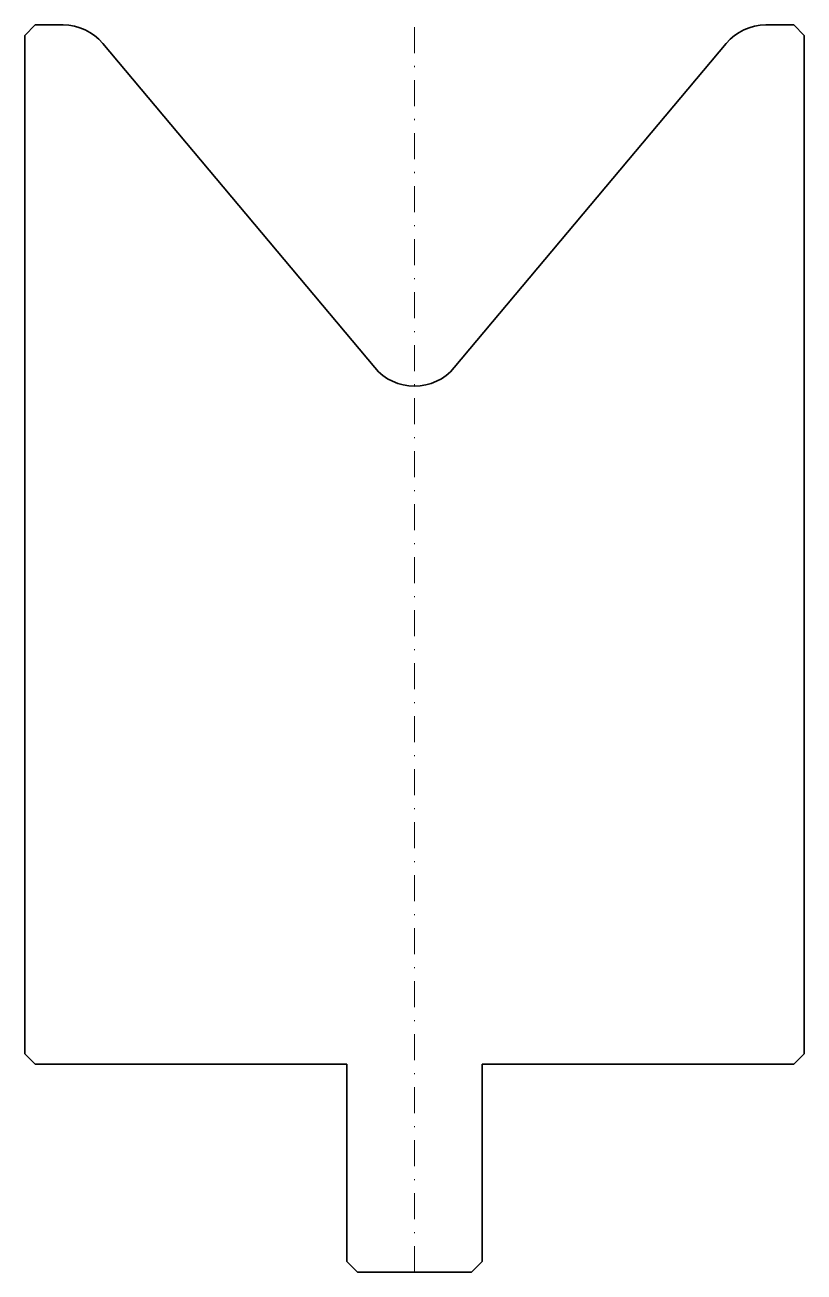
# Model space of a CAD drawing. Header units: millimetres. Extents: x -38 to 38, y -120 to 0.
import ezdxf

# ---------------------------------------------------------------- set-up
doc = ezdxf.new("R2010")
doc.units = ezdxf.units.MM
doc.header["$LTSCALE"] = 5
doc.linetypes.add('AUSGEZOGEN', pattern=[0])
doc.linetypes.add('DASHDOT', pattern=[1, 0.5, -0.25, 0, -0.25])
doc.layers.add('2', color=7, linetype='Continuous')

msp = doc.modelspace()

# ---------------------------------------------------------------- linework, layer by layer
at = {"layer": '2', "color": 7, "linetype": 'AUSGEZOGEN', "lineweight": 35}
for p, q in [((-36.5, 0), (-37.5, -1)), ((-33.83, 0), (-36.5, 0)), ((36.5, 0), (33.83, 0)), ((37.5, -1), (36.5, 0)), ((-37.5, -1), (-37.5, -99)), ((37.5, -99), (37.5, -1)), ((-3.83, -32.97), (-30, -1.79)), ((30, -1.79), (3.83, -32.97)), ((-37.5, -99), (-36.5, -100)), ((36.5, -100), (37.5, -99)), ((-36.5, -100), (-6.5, -100)), ((-6.5, -100), (-6.5, -119)), ((6.5, -119), (6.5, -100)), ((6.5, -100), (36.5, -100)), ((-6.5, -119), (-5.5, -120)), ((-5.5, -120), (5.5, -120)), ((5.5, -120), (6.5, -119))]:
    msp.add_line(p, q, dxfattribs=at)
at = {"layer": '2', "color": 7, "linetype": 'DASHDOT', "lineweight": 18}
msp.add_line((0, -120), (0, 0), dxfattribs=at)
at = {"layer": '2', "color": 7, "linetype": 'AUSGEZOGEN', "lineweight": 35}
for centre, start, end in [((-33.83, -5), 40, 90), ((33.83, -5), 90, 140), ((0, -29.76), 220, 320)]:
    msp.add_arc(centre, 5, start, end, dxfattribs=at)

doc.saveas('drawing.dxf')
